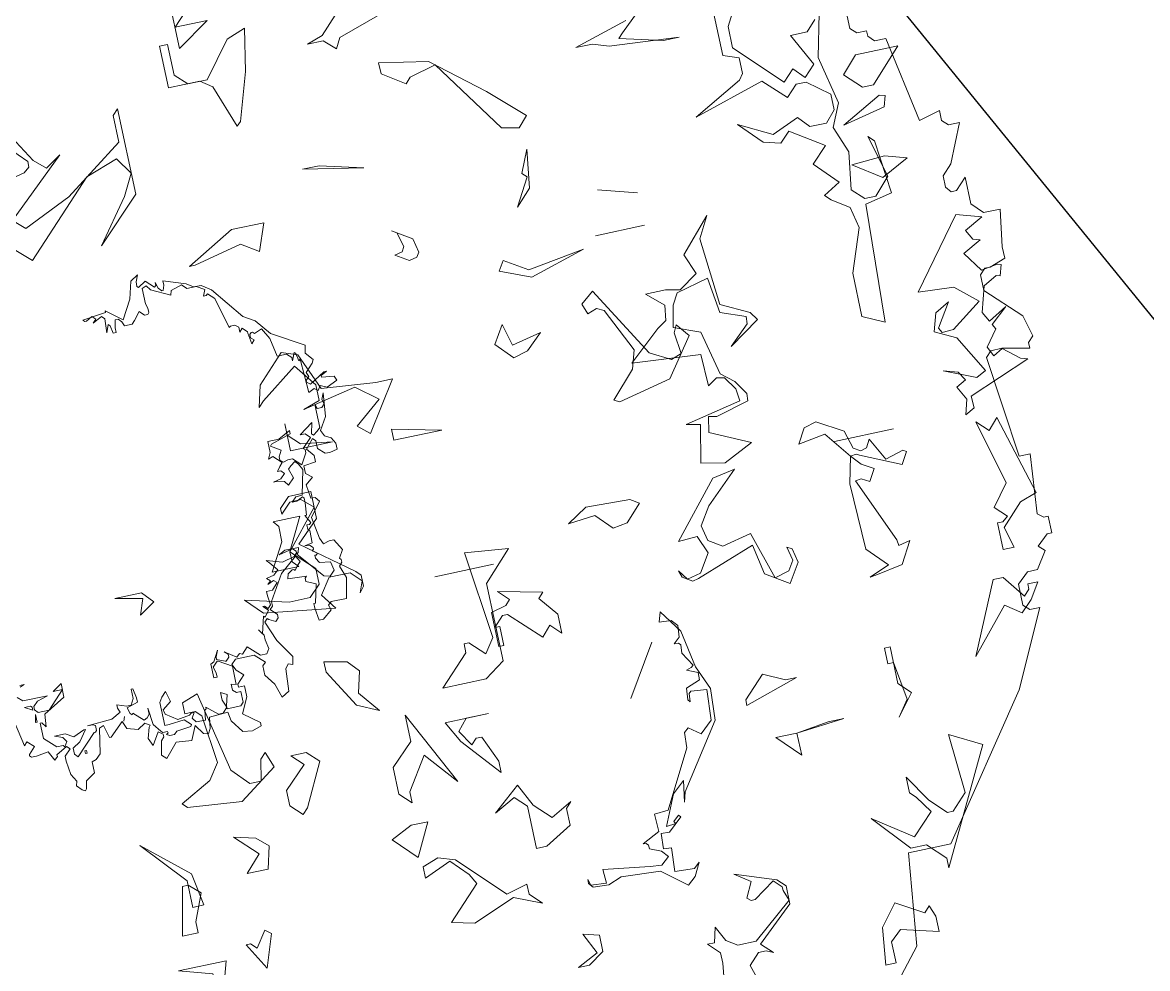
# Model space of a CAD drawing. Header units: millimetres. Extents: x 348 to 2201, y 118 to 1049.
# Drawn here: x 868.5957 to 869.0793, y 610.1531 to 610.5598 of the extents above; entities that cross this region are included whole.
import ezdxf

# ---------------------------------------------------------------- set-up
doc = ezdxf.new("R2010")
doc.units = ezdxf.units.MM
doc.layers.add('ARBRE', color=251, linetype='Continuous', lineweight=13)
doc.layers.add('mur vue', color=7, linetype='Continuous', lineweight=13)

# ---------------------------------------------------------------- blocks, each defined once
blk = doc.blocks.new('WMF26', base_point=(0, 0.0008))
at = {"color": 85}
blk.add_lwpolyline([(1.0357, -8.5666), (1.0357, -8.2908), (0.9995, -8.2546), (0.9345, -8.2546), (0.9345, -8.2183), (0.8974, -8.1813), (0.825, -8.1813), (0.7237, -7.6214), (0.5846, -7.6577), (0.5846, -7.5918), (0.5483, -7.5556), (0.4759, -7.5556), (0.5846, -7.3078), (0.6496, -7.2427), (0.6496, -7.1703), (0.6208, -7.1332), (0.5846, -7.1332), (0.5121, -7.2065), (0.5121, -7.0319), (0.4462, -6.9595), (0.3376, -6.9595), (0.3738, -6.7191), (0.3738, -6.6458), (0.4759, -6.6096), (0.5121, -6.6096), (0.5483, -6.5734), (0.5483, -6.4713), (0.3376, -6.2605), (0.3013, -6.1222), (0.3376, -6.0851), (0.3376, -6.0489), (0.5121, -6.0851), (0.5846, -6.0851), (0.6208, -6.0489), (0.5483, -5.387), (0.4759, -5.387), (0.5121, -5.0016), (0.4759, -4.972), (0.4462, -4.972), (0.4462, -4.8633), (0.4759, -4.8633), (0.5483, -4.7975), (0.5121, -4.7612), (0.5846, -4.6517), (0.6496, -4.6517), (0.7237, -4.5867), (0.7237, -4.4484), (0.6866, -4.4122), (0.6208, -4.4122), (0.8612, -3.9239), (1.4943, -3.0512), (1.771, -3.0512), (1.8434, -2.4543), (2.2221, -2.0031)], dxfattribs=at)
at = {"color": 63}
for points in [[(3.1064, -2.4148), (3.0817, -2.6074), (3.0817, -2.6766), (3.1508, -2.7466), (3.1064, -2.7466), (3.0817, -2.8446), (3.0323, -2.7466), (2.9631, -2.7013), (2.8437, -2.7013), (2.5819, -2.9137), (2.6066, -2.9829), (2.6066, -3.0076), (2.656, -3.057), (2.7943, -2.9631), (2.819, -2.9631), (2.8437, -2.9829), (2.7943, -3.0817), (2.8931, -3.1517), (2.6313, -3.057), (2.5819, -3.0076), (2.5819, -2.889), (2.819, -2.6766), (2.7499, -2.6074), (2.7943, -2.6272), (2.8437, -2.6272), (2.9129, -2.558), (2.8684, -2.4148)], [(2.0328, -2.6181), (1.9233, -2.7565), (1.7495, -2.6544), (1.7125, -2.6906), (1.6837, -2.6181), (1.6837, -2.5161), (1.9233, -2.5819), (1.9957, -2.5161), (1.9957, -2.3786), (2.0624, -2.3786), (2.0328, -2.6181), (2.0328, -2.6181)], [(1.6475, -3.0759), (1.7495, -3.0759), (1.9595, -3.3163), (1.7125, -3.1426), (1.5742, -3.2801), (1.6475, -3.3896), (1.6837, -3.4258), (1.6837, -3.5271), (1.5742, -3.3534), (1.4721, -3.2513), (1.4359, -3.2513), (1.3346, -3.3534), (1.3634, -3.7387), (1.1601, -3.63), (1.538, -2.9022), (1.538, -2.9672), (1.6475, -3.0759), (1.6475, -3.0759)], [(6.2531, -3.0759), (6.2893, -3.2225), (6.5001, -3.2875), (6.188, -3.2875), (6.2531, -3.0759), (6.2531, -3.0759)], [(2.8569, -4.5002), (2.791, -4.3446), (2.805, -4.1405), (3.0874, -3.7321), (3.1055, -3.6671), (3.0825, -3.8054), (3.164, -3.7346), (3.2513, -3.5394), (3.1879, -3.5452), (3.1994, -3.56), (3.1607, -3.5946), (3.1484, -3.5806), (3.2406, -3.4991), (3.2933, -3.5032), (3.2999, -3.4036), (3.248, -3.3995), (3.2587, -3.2472), (3.1327, -3.2389), (3.0932, -3.2727), (3.1385, -3.1887), (3.192, -3.1426), (3.3493, -3.2669), (3.602, -3.2842), (3.6909, -3.2513), (3.7905, -3.2579), (3.8152, -3.2859), (3.8136, -3.3122), (3.8029, -3.2719), (3.7033, -3.2653), (3.7074, -3.355), (3.4077, -3.3106), (3.3311, -3.3023), (3.2776, -3.3493), (3.3147, -3.3912), (3.3871, -3.4225), (3.3879, -3.4464), (3.4003, -3.4604), (3.4209, -3.4612), (3.3056, -3.5172), (3.3106, -3.6316), (3.2183, -3.6382), (3.0183, -4.0046), (3.0117, -4.1042), (2.9837, -4.1289), (2.9104, -4.0738), (2.8289, -4.1446), (2.8149, -4.3438), (2.917, -4.3537), (2.931, -4.3413), (2.9351, -4.2887), (2.9475, -4.3027), (2.9401, -4.3784), (2.8495, -4.413), (2.8462, -4.4599), (2.9178, -4.4912), (2.8833, -4.5019), (2.8693, -4.5142), (2.9236, -4.6048), (2.9195, -4.6575), (2.9318, -4.6715), (2.959, -4.6731), (2.9187, -4.7077), (2.9112, -4.7835), (2.9458, -4.823), (3.0249, -4.8287), (3.0043, -4.8913), (2.9005, -4.7431), (2.8569, -4.5002), (2.8569, -4.5002)], [(5.9402, -3.1862), (6.0415, -3.36), (6.0127, -3.36), (5.9765, -3.3237), (5.904, -3.4258), (5.8678, -3.397), (5.9402, -3.1862), (5.9402, -3.1862)], [(6.2531, -3.7461), (6.3255, -3.5715), (6.3255, -3.4983), (6.4276, -3.4983), (6.3618, -3.8111), (6.3255, -3.8111), (6.2531, -3.7461), (6.2531, -3.7461)], [(6.3255, -3.8408), (6.5734, -4.1248), (6.2893, -3.877), (6.2531, -3.6662), (6.3255, -3.6662), (6.3255, -3.8408), (6.3255, -3.8408)], [(4.8477, -3.6769), (4.986, -3.8227), (4.8477, -3.8877), (4.739, -3.8877), (4.8477, -3.6769), (4.8477, -3.6769)], [(2.3094, -3.9494), (2.0986, -3.9783), (1.9957, -3.9783), (2.3094, -3.9494), (2.3094, -3.8045), (2.4469, -3.9494), (2.3094, -3.9494), (2.3094, -3.9494)], [(5.8381, -3.9132), (5.9765, -4.0515), (5.8381, -4.0153), (5.7657, -3.9494), (5.8019, -3.8045), (5.9402, -3.8045), (5.8381, -3.9132), (5.8381, -3.9132)], [(1.6219, -8.7782), (1.7965, -8.4653), (1.7965, -8.327), (1.5198, -8.043), (1.4466, -8.1154), (1.3815, -8.043), (1.3091, -8.1154), (1.4178, -8.327), (1.3091, -8.327), (1.2432, -8.3929)], [(1.207, -8.4291), (1.2728, -8.1525), (1.207, -7.8396), (1.2728, -7.6939), (1.207, -7.5193), (1.2432, -7.2789), (1.1708, -7.2065), (1.0975, -7.2065), (0.9962, -7.3152), (1.0687, -7.5918), (1.0324, -7.5556), (0.9962, -7.2065), (1.1708, -7.1703), (1.207, -6.4054), (1.3453, -6.4713), (1.3453, -6.7553), (1.2432, -7.0319), (1.2728, -7.1703), (1.3815, -7.2427), (1.4178, -7.2789), (1.3091, -7.344), (1.4466, -7.4905), (1.3453, -7.5918), (1.5561, -7.7301), (1.6219, -7.6643), (1.7306, -7.6939), (1.8689, -7.8396), (1.6582, -7.7301), (1.4836, -7.8034), (1.4178, -7.7301), (1.3091, -7.7301), (1.2432, -7.8034), (1.2432, -7.9055), (1.3815, -8.0142), (1.4466, -8.0142), (1.5198, -7.9417), (1.6582, -8.0792), (2.1167, -7.9417), (1.7965, -8.1154), (1.7677, -8.1525), (1.7677, -8.2546), (1.8689, -8.2908), (1.8689, -8.8869)], [(2.0805, -8.9165), (2.465, -8.5666), (2.4955, -8.5378), (2.2188, -8.4653), (2.1167, -8.4653), (2.5679, -8.5016), (2.6692, -8.5378), (2.7787, -8.5378), (2.4288, -8.6407)], [(3.7897, -9.0622), (4.2409, -8.9165), (4.2771, -8.8506), (4.3504, -8.9165), (4.4525, -8.9165), (4.3504, -8.9527), (4.2409, -9.0622)], [(4.874, -9.5859), (5.2602, -9.2006), (5.0486, -9.2006), (5.2602, -9.0622), (5.2602, -9.3751)], [(1.6112, -4.2623), (1.6475, -4.2623), (1.6475, -4.3644), (1.6112, -4.3644), (1.6112, -4.1248), (1.538, -4.0515), (1.6475, -3.9132), (1.5742, -4.0153), (1.6112, -4.2623), (1.6112, -4.2623)], [(4.6723, -4.3101), (4.8115, -4.0993), (4.8115, -4.0268), (4.8839, -4.0993), (4.8839, -4.273), (4.739, -4.4122), (4.739, -4.5867), (4.4986, -4.0993), (4.6723, -4.3101), (4.6723, -4.3101)], [(4.3603, -4.4846), (4.4253, -4.4122), (4.3603, -4.3101), (4.3241, -4.3463), (4.2878, -4.3463), (4.2146, -4.1717), (4.2146, -4.0993), (4.4253, -4.3463), (4.4986, -4.4846), (4.2146, -4.4846), (4.3603, -4.4846), (4.3603, -4.4846)], [(5.3351, -4.4122), (5.4734, -4.1355), (5.5096, -4.0993), (5.5821, -4.1717), (5.5821, -4.273), (5.4372, -4.4122), (5.5096, -4.4846), (5.4075, -4.4846), (5.3351, -4.4122), (5.3351, -4.4122)], [(0.811, -4.6484), (0.7015, -4.5027), (0.6644, -4.5398), (0.6644, -4.576), (0.5994, -4.576), (0.6644, -4.4739), (0.7377, -4.4006), (0.8398, -4.4739), (1.0868, -4.1899), (0.876, -4.6484), (0.811, -4.6484), (0.811, -4.6484)], [(3.304, -4.3875), (3.0973, -4.7127), (3.304, -4.3875), (3.304, -4.3875)], [(4.8889, -6.482), (4.8707, -6.4424), (4.8304, -6.4219), (4.8098, -6.3823), (4.8098, -6.342), (4.86, -6.3321), (4.8889, -6.3321), (4.9308, -6.3716), (4.9308, -6.4219), (4.9498, -6.4424), (5, -6.3823), (4.9605, -6.3321), (4.9605, -6.2918), (5.0395, -6.2819), (5.0395, -6.2317), (5, -6.1996), (5.0502, -6.1601), (5.0395, -6.0695), (5.0107, -6.0695), (4.9893, -6.0398), (5.0609, -5.9485), (5.0395, -5.8077), (5.0214, -5.7682), (4.9811, -5.7789), (4.9498, -5.7789), (4.9103, -5.7072), (4.9391, -5.6562), (4.9308, -5.6463), (4.9308, -5.6274), (4.9498, -5.606), (4.921, -5.5269), (4.9498, -5.3952), (5.0502, -5.3952), (5.0708, -5.3763), (5.0609, -5.345), (5.121, -5.2947), (5.1507, -5.2947), (5.1614, -5.3763), (5.1614, -5.4059), (5.1507, -5.4059), (5.121, -5.5269), (5.182, -5.5557), (5.182, -5.5771), (5.1712, -5.5878), (5.2915, -5.5961), (5.2832, -5.6274), (5.2519, -5.6463), (5.2412, -5.6463), (5.233, -5.6381), (5.2124, -5.6669), (5.191, -5.6891), (5.2124, -5.7286), (5.3227, -5.6381), (5.4232, -5.4767), (5.4232, -5.4454), (5.4421, -5.4265), (5.4026, -5.387), (5.4026, -5.3656), (5.4232, -5.345), (5.4635, -5.3656), (5.4734, -5.3763), (5.4923, -5.3557), (5.4421, -5.2248), (5.3631, -5.1037), (5.373, -5.0535), (5.4026, -5.0634), (5.4232, -5.0346), (5.4339, -4.8921), (5.4841, -4.8633), (5.5137, -4.9531), (5.564, -5.0239), (5.564, -5.0848), (5.5426, -5.1037), (5.6035, -5.1638), (5.7253, -5.1638), (5.755, -5.135), (5.736, -5.093), (5.6941, -5.0535), (5.7443, -5.0033), (5.7443, -4.9844), (5.7048, -4.9844), (5.7048, -4.9127), (5.755, -4.8123), (5.6545, -4.7324), (5.6545, -4.7118), (5.7146, -4.6904), (5.7756, -4.7011), (5.8365, -4.7826), (5.8447, -4.8419), (5.9657, -4.8337), (5.9765, -4.7621), (5.9954, -4.7324), (6.0267, -4.7407), (6.0662, -4.8016), (6.1074, -4.7118), (6.2078, -4.7217), (6.2893, -4.632), (6.3181, -4.6616), (6.2975, -4.7514), (6.2786, -4.7719), (6.2786, -4.7909), (6.3082, -4.8123), (6.3576, -4.7324), (6.3791, -4.7826), (6.3576, -4.8526), (6.3478, -4.8633), (6.3791, -4.8839), (6.4293, -4.8526), (6.4984, -4.8732), (6.519, -4.9234), (6.6096, -4.8419), (6.6203, -4.8419), (6.6409, -4.9234), (6.6705, -4.9127), (6.7001, -4.7514), (6.7314, -4.7217), (6.7602, -4.7118), (6.7602, -4.6402), (6.8212, -4.6007), (6.8319, -4.5505), (6.8418, -4.5398), (6.8607, -4.5505), (6.892, -4.5818), (6.8821, -4.6114), (6.9109, -4.6616), (6.9216, -4.7514), (6.9216, -4.7826), (6.8821, -4.8222), (6.901, -4.8419), (6.9718, -4.8016), (6.9718, -4.7909), (6.9932, -4.7719), (7.0229, -4.8337), (7.1019, -4.8222), (7.134, -4.8222), (7.1439, -4.8337), (7.1439, -4.8419), (7.1019, -4.8839), (7.1439, -4.9234), (7.1629, -4.9028), (7.1941, -5.0634)], [(7.1126, -5.2865), (7.0838, -5.2865), (7.1126, -5.2758)], [(7.1439, -5.2141), (7.1126, -5.1852), (6.9513, -5.1852), (7.0229, -5.1638), (7.0517, -5.135), (7.0517, -5.1136), (7.0336, -5.093), (6.9611, -5.093), (6.8508, -5.2042), (6.9109, -5.2042), (6.8508, -5.2437), (6.8508, -5.154), (6.9932, -5.0741), (7.0015, -4.9926), (7.0229, -5.0239), (7.0336, -5.0239), (7.0336, -4.9234), (6.9611, -4.8526), (6.9216, -4.8526), (6.9109, -4.8419), (6.892, -4.8732), (6.9109, -4.9028), (6.9611, -4.9234), (6.892, -4.9234), (6.8418, -4.8921), (6.771, -4.9234), (6.7602, -4.9234), (6.8105, -4.8526), (6.8607, -4.8222), (6.8607, -4.7826), (6.8418, -4.7621), (6.71, -4.8921), (6.7001, -4.8921), (6.6911, -4.9028), (6.6911, -4.9341), (6.71, -4.9424), (6.7413, -4.9424), (6.5808, -4.9531), (6.519, -4.9844), (6.5297, -5.0132), (6.5297, -5.0346), (6.4688, -5.0132), (6.44, -5.0132), (6.4186, -5.0535), (6.4186, -5.1136), (6.4079, -5.1136), (6.398, -5.0535), (6.398, -5.0239), (6.4688, -5.0033), (6.4581, -4.9629), (6.4482, -4.9531), (6.44, -4.9629), (6.3791, -4.9028), (6.3576, -4.9127), (6.3395, -4.9341), (6.3395, -4.9737), (6.3288, -4.8633), (6.2893, -4.8123), (6.2786, -4.8016), (6.2473, -4.8016), (6.2473, -4.7909), (6.258, -4.7826), (6.2391, -4.7719), (6.2078, -4.7719), (6.1889, -4.7909), (6.0967, -4.8016), (6.0884, -4.8123), (6.1279, -4.8526), (6.2284, -4.8419), (6.258, -4.8419), (6.258, -4.9926), (6.2391, -5.0239), (6.2078, -5.0535), (6.1889, -4.9844), (6.2473, -4.9424), (6.2391, -4.9127), (6.1675, -4.8633), (6.0884, -4.8732), (6.0769, -4.8839), (6.0563, -4.8839), (6.0769, -4.8526), (6.0563, -4.8222), (5.9954, -4.8222), (5.9872, -4.8839), (5.9765, -4.8921), (5.9765, -4.9028), (5.9056, -4.8419), (5.876, -4.8419), (5.8447, -4.8732), (5.8653, -4.9234), (5.8653, -4.9737), (5.8258, -4.9531), (5.8447, -4.8839), (5.8447, -4.8633), (5.755, -4.8633), (5.736, -4.8839), (5.736, -4.9531), (5.7649, -4.9531), (5.7863, -4.9737), (5.7863, -5.0132), (5.755, -5.0033), (5.755, -5.1243), (5.8365, -5.1745), (5.8447, -5.1745), (5.876, -5.1433), (5.8653, -5.1037), (5.8653, -5.0741), (5.8867, -5.0741), (5.8867, -5.1638), (5.8653, -5.1745), (5.8258, -5.2437), (5.8447, -5.2042), (5.8447, -5.1852), (5.7945, -5.1638), (5.7863, -5.1638), (5.7649, -5.1852), (5.7649, -5.2042), (5.7863, -5.2248), (5.7146, -5.1745), (5.6941, -5.1935), (5.6751, -5.1852), (5.6356, -5.2248), (5.564, -5.154), (5.5236, -5.154), (5.503, -5.1852), (5.5137, -5.2437), (5.5137, -5.2758), (5.5426, -5.3153), (5.5236, -5.2865), (5.4923, -5.3952), (5.4841, -5.387), (5.4528, -5.4265), (5.4841, -5.4561), (5.4734, -5.4561), (5.4528, -5.4372), (5.4339, -5.4561), (5.4421, -5.5162), (5.4421, -5.5459), (5.4026, -5.5459), (5.3631, -5.5878), (5.3837, -5.606), (5.4232, -5.5878), (5.4026, -5.606), (5.4232, -5.6274), (5.373, -5.6381), (5.3417, -5.6669), (5.3837, -5.7179), (5.4026, -5.7393), (5.3022, -5.7072), (5.2223, -5.7286), (5.2017, -5.7476), (5.2017, -5.7575), (5.2223, -5.7789), (5.3129, -5.7575), (5.2725, -5.7789), (5.182, -5.7789), (5.191, -5.7476), (5.2017, -5.7393), (5.0609, -5.5664), (5.0214, -5.5557), (4.9893, -5.5878), (5, -5.6463), (5.0708, -5.6562), (5.0897, -5.6891), (5.0897, -5.7072), (5.0815, -5.7072), (5.0708, -5.7179), (5.1004, -5.7393), (5.0897, -5.7476), (5.0897, -5.7575), (5.1111, -5.7789), (5.14, -5.7789), (5.0897, -5.7896), (5.0897, -5.8686), (5.1004, -5.8793), (5.1004, -5.9081), (5.0815, -5.9081), (5.0708, -5.9188), (5.1004, -5.969), (5.0897, -5.969), (5.0815, -6.0489), (5.0815, -6.0802), (5.0897, -6.0901), (5.1317, -6.0695), (5.1614, -6.0695), (5.1317, -6.0999), (5.0897, -6.0999), (5.0502, -6.2605), (5.0708, -6.3), (5.0897, -6.3214), (5.121, -6.3), (5.14, -6.2819), (5.121, -6.221), (5.1614, -6.1815), (5.182, -6.2103), (5.2223, -6.221), (5.2519, -6.221), (5.2017, -6.2317), (5.1712, -6.2605), (5.191, -6.2819), (5.2124, -6.2819), (5.191, -6.3107), (5.1712, -6.3321), (5.2223, -6.3823), (5.2519, -6.3716), (5.233, -6.4112), (5.233, -6.482), (5.1614, -6.482), (5.0815, -6.5231), (5.0815, -6.5009), (5.2124, -6.4614), (5.2223, -6.4507), (5.1614, -6.4112), (5.182, -6.3716), (5.182, -6.3502), (5.1614, -6.3321), (5.1317, -6.342), (5.1004, -6.342), (5.0502, -6.2918), (5.0107, -6.3609), (5.0107, -6.3823), (5.0214, -6.3922), (4.9605, -6.4507), (4.9893, -6.482), (5.0214, -6.482), (4.9308, -6.5437), (4.9498, -6.4721), (4.9391, -6.4614), (4.9103, -6.482), (4.8889, -6.5009), (4.8889, -6.6524), (4.8806, -6.6236), (4.8493, -6.6236), (4.8304, -6.6442), (4.8386, -6.6738), (4.8205, -6.7133), (4.8386, -6.5627), (4.8889, -6.482), (4.8889, -6.482)], [(4.0524, -5.3013), (4.0524, -4.7958), (4.1833, -4.7044), (4.4657, -4.7044), (4.2747, -4.8946), (4.2747, -4.9539), (4.2425, -4.9539), (4.1503, -4.8625), (4.0853, -4.9539), (4.1503, -5.5236), (3.8696, -5.4907), (4.0524, -5.3013), (4.0524, -5.3013)], [(0.7739, -4.9975), (0.7377, -4.9975), (0.7015, -5.0272), (0.7739, -5.0996), (0.6644, -5.2371), (0.7739, -5.6595), (0.7015, -5.587), (0.6356, -5.6595), (0.4899, -5.1358), (0.5994, -5.0996), (0.7377, -4.9613), (0.7015, -4.823), (0.7739, -4.823), (0.7739, -4.9975), (0.7739, -4.9975)], [(6.7915, -4.7909), (6.7817, -4.7909), (6.7817, -4.7719), (6.7915, -4.7719), (6.7915, -4.7909), (6.7915, -4.7909)], [(1.6442, -5.4405), (1.6046, -5.6125), (1.7347, -5.783), (1.9109, -5.7566), (1.8558, -5.8521), (1.7759, -5.8735), (1.6104, -5.7772), (1.5775, -5.6578), (1.5322, -5.6315), (1.4927, -5.6422), (1.4639, -5.6932), (1.3865, -5.5467), (1.2679, -5.5788), (1.2473, -5.5673), (1.291, -5.4915), (1.547, -5.606), (1.5668, -5.6175), (1.6046, -5.6125), (1.5478, -5.5467), (1.4729, -5.503), (1.5165, -5.4273), (1.5668, -5.4561), (1.6046, -5.4512), (1.4268, -5.0255), (1.421, -4.9885), (1.3445, -5.0049), (1.426, -4.8642), (1.6055, -4.8329), (1.6425, -4.8279), (1.5108, -4.8798), (1.6318, -5.0091), (1.6442, -5.4405), (1.6442, -5.4405)], [(2.3481, -5.6858), (2.558, -5.4915), (2.6321, -5.3746), (2.6099, -5.275), (2.5243, -5.219), (2.3333, -5.2618), (2.2378, -4.9514), (2.1439, -4.9769), (2.1044, -5.0387), (2.125, -5.1284), (2.0937, -5.1095), (2.0739, -5.0189), (2.1521, -4.8963), (2.2995, -4.9901), (2.3374, -5.1869), (2.7186, -5.0502), (2.7581, -5.0412), (2.8199, -5.0799), (2.8347, -5.1243), (2.7894, -5.0609), (2.6988, -5.0807), (2.6247, -5.1968), (2.6717, -5.3137), (2.796, -5.3071), (2.4955, -5.6578), (2.3481, -5.6858), (2.3481, -5.6858)], [(3.7461, -5.1383), (3.6481, -5.014), (3.6481, -4.8897), (3.7132, -4.9555), (3.7724, -4.8897), (3.9626, -5.079), (3.9956, -5.079), (4.0606, -5.014), (4.0277, -5.014), (4.0277, -4.8897), (4.0606, -4.8897), (4.0606, -5.112), (3.9626, -5.1383), (3.9297, -5.1712), (3.9956, -5.2363), (3.7132, -5.1712), (3.7461, -5.1383), (3.7461, -5.1383)], [(6.4984, -4.9531), (6.5083, -4.9234), (6.4984, -4.9531), (6.4984, -4.9531)], [(7.0624, -5.0346), (7.0517, -5.0848), (7.0517, -5.0346), (7.0624, -5.0346), (7.0624, -5.0346)], [(7.0624, -5.135), (7.0624, -5.1136), (7.1126, -5.1433), (7.0731, -5.1433), (7.0624, -5.135), (7.0624, -5.135)], [(3.0438, -5.6364), (2.9886, -5.601), (3.0907, -5.494), (3.1871, -5.4783), (3.2842, -5.5829), (3.4596, -5.5656), (3.3295, -5.6463), (3.0438, -5.6364), (3.0438, -5.6364)], [(6.1601, -5.6315), (6.2613, -5.5664), (6.2251, -5.6677), (6.3996, -5.7048), (6.2251, -5.7048), (6.1601, -5.6315), (6.1601, -5.6315)], [(5.2421, -5.7624), (5.2421, -5.6965), (5.2058, -5.6595), (5.3804, -5.6595), (5.2783, -5.8348), (5.2783, -5.9361), (5.3071, -5.9723), (5.1326, -5.9723), (5.2421, -5.7624), (5.2421, -5.7624)], [(0.5821, -6.8706), (0.5475, -6.8072), (0.5039, -6.794), (0.6241, -6.729), (0.5352, -6.6013), (0.4289, -6.6178), (0.4051, -6.6104), (0.4257, -6.5421), (0.4495, -6.5495), (0.5384, -6.5009), (0.5878, -6.3354), (0.5541, -6.272), (0.4322, -6.3412), (0.5401, -6.2465), (0.5236, -6.2152), (0.6018, -6.1115), (0.573, -6.0489), (0.5096, -6.0827), (0.4075, -5.9987), (0.3639, -5.9855), (0.7682, -5.8258), (0.764, -5.75), (0.8274, -5.7163), (0.7986, -5.8134), (0.8464, -5.9015), (0.783, -5.9361), (0.8184, -5.9946), (0.9106, -6.0226), (0.7089, -5.9353), (0.6447, -5.969), (0.7797, -6.2119), (0.9139, -6.2786), (0.8785, -6.3955), (0.7838, -6.4466), (0.8818, -6.2959), (0.8653, -6.2638), (0.7896, -6.2679), (0.592, -6.4103), (0.7319, -6.533), (0.9608, -6.5487), (0.6224, -6.9842), (0.4611, -6.9356), (0.5821, -6.8706), (0.5821, -6.8706)], [(1.2984, -5.7253), (1.6837, -5.7253), (1.2984, -5.7253), (1.2984, -5.7253)], [(3.0117, -6.2794), (2.8528, -6.4474), (2.8166, -6.5676), (2.9508, -6.8525), (2.9969, -6.8755), (3.0586, -6.8541), (3.0825, -6.9233), (2.9977, -6.9908), (2.7268, -6.5289), (2.5959, -6.4573), (2.5268, -6.4803), (2.5432, -6.6211), (2.5202, -6.6672), (2.4527, -6.5824), (2.6321, -6.3379), (2.9746, -6.2613), (3.0117, -6.2794), (3.0117, -6.2794)], [(3.5715, -6.7586), (3.3797, -6.8006), (3.4851, -6.7034), (3.5798, -6.6779), (3.6827, -6.7866), (3.6086, -6.9027), (3.5715, -6.7586), (3.5715, -6.7586)], [(5.8447, -7.6288), (5.8365, -7.619), (5.7863, -7.6503), (5.736, -7.6), (5.7253, -7.6083), (5.7253, -7.6288), (5.7146, -7.5893), (5.6941, -7.5687), (5.6858, -7.5687), (5.6751, -7.6), (5.6751, -7.6288), (5.5343, -7.5786), (5.4923, -7.5498), (5.4421, -7.5498), (5.3837, -7.5078), (5.2223, -7.2979), (5.1507, -7.2559), (5.0708, -7.1554), (4.8707, -7.0361), (4.8806, -6.9858), (4.8386, -6.9356), (4.8493, -6.9142), (4.8996, -6.864), (4.8889, -6.8343), (4.9103, -6.8138), (4.9103, -6.8031), (4.8889, -6.7841), (4.7892, -6.8451), (4.7703, -6.8451), (4.8098, -6.8245), (4.8098, -6.8138), (4.7291, -6.8031), (4.7192, -6.7742), (4.7892, -6.7446), (4.8304, -6.7635), (4.8493, -6.7339), (4.8707, -6.7528), (4.9103, -6.7339), (4.921, -6.9546), (4.9308, -6.9463), (4.9391, -6.9965), (4.9498, -7.0048), (4.9712, -6.9546), (4.9712, -6.976), (5, -7.0048), (5.0609, -7.0048), (5.0815, -7.1258), (5.121, -7.1974), (5.1712, -7.176), (5.182, -7.1867), (5.191, -7.1867), (5.2017, -7.176), (5.2017, -7.1554), (5.182, -7.1365), (5.2017, -7.1159), (5.2124, -7.1867), (5.2124, -7.1974), (5.2412, -7.2262), (5.2626, -7.2057), (5.2626, -7.2369), (5.2832, -7.2559), (5.3129, -7.2559), (5.3227, -7.2477), (5.373, -7.4494), (5.4133, -7.4889), (5.4232, -7.4782), (5.4421, -7.4782), (5.4232, -7.5185), (5.4734, -7.5498), (5.5343, -7.5498), (5.564, -7.5786), (5.6356, -7.558), (5.6438, -7.5284), (5.7649, -7.5893), (5.7863, -7.619), (5.8151, -7.6083), (5.8151, -7.5078), (5.8052, -7.4782), (5.8052, -7.4494), (5.8151, -7.4387), (5.8365, -7.4387), (5.8653, -7.4683), (5.9056, -7.4181), (5.9262, -7.3991), (5.9765, -7.3991), (5.9872, -7.428), (6.0061, -7.4494), (6.0267, -7.4494), (6.0374, -7.3991), (6.0374, -7.3679), (6.0563, -7.3679), (6.0662, -7.4181), (6.0769, -7.428), (6.0967, -7.3777), (6.0884, -7.4683), (6.1074, -7.4889), (6.1675, -7.4576), (6.1469, -7.4782), (6.1675, -7.4996), (6.2078, -7.4782), (6.2177, -7.4782), (6.2284, -7.4889), (6.0769, -7.5078), (6.0769, -7.5185), (5.9765, -7.4387), (5.9056, -7.558), (5.876, -7.6692), (5.8258, -7.7005), (5.8447, -7.6585), (5.8447, -7.6288), (5.8447, -7.6288)], [(3.3698, -7.209), (2.9985, -7.2649), (3.3591, -7.1587), (3.5567, -7.2411), (3.518, -7.302), (3.3698, -7.209), (3.3698, -7.209)], [(1.0283, -7.3135), (1.2053, -7.4354), (0.9888, -7.4469), (0.8497, -7.4049), (1.0283, -7.3135), (1.0283, -7.3135)], [(4.1767, -7.6363), (4.054, -7.558), (4.0342, -7.4675), (4.0532, -7.437), (4.1034, -7.4263), (4.189, -7.4807), (4.1388, -7.4914), (4.1199, -7.5226), (4.1454, -7.6165), (4.1767, -7.6363), (4.1767, -7.6363)], [(0.9271, -7.754), (1.2037, -7.6931), (0.9411, -7.8347), (0.9056, -7.8248), (0.9271, -7.754), (0.9271, -7.754)], [(3.3493, -8.1352), (3.681, -8.6177), (3.8548, -8.5748), (3.8893, -8.537), (4.0318, -8.6341), (4.0342, -8.7066), (3.7189, -8.6465), (3.3962, -8.3814), (3.1764, -8.178), (3.2389, -8.1105), (3.3493, -8.1352), (3.3493, -8.1352)]]:
    blk.add_lwpolyline(points, dxfattribs=at)
at = {"color": 106}
for points in [[(3.8161, -2.8404), (3.919, -2.7746), (3.9914, -2.7746), (3.8531, -2.8404), (3.919, -2.9779), (3.8161, -2.9491), (3.8161, -2.8404), (3.8161, -2.8404)], [(4.3413, -3.3278), (4.2022, -3.3641), (4.2022, -3.2982), (4.1298, -3.2258), (4.3043, -3.2982), (4.5809, -3.1895), (4.7258, -3.2258), (4.5151, -3.4365), (4.5513, -3.5016), (4.6534, -3.6119), (4.8287, -3.5378), (4.8287, -3.6119), (4.7258, -3.6481), (4.6172, -3.6119), (4.3413, -3.3278), (4.3413, -3.3278)], [(3.9552, -3.7494), (3.8161, -3.8227), (3.8531, -3.7856), (3.8531, -3.6769), (4.0277, -3.5757), (4.0935, -3.5757), (4.0935, -3.8515), (4.166, -3.9239), (4.3043, -3.8515), (4.1298, -3.9972), (4.0565, -3.8515), (3.9552, -3.7494), (3.9552, -3.7494)], [(2.4469, -4.3644), (2.3094, -4.2985), (2.237, -4.2985), (2.586, -4.1899), (2.586, -4.2261), (2.4469, -4.3644), (2.4469, -4.3644)], [(6.2531, -4.3282), (6.0489, -4.4377), (5.9765, -4.5398), (6.0127, -4.8526), (6.0489, -4.8889), (6.1156, -4.8889), (6.1156, -4.9613), (6.0127, -4.9975), (5.904, -4.4739), (5.8019, -4.3644), (5.7295, -4.3644), (5.7006, -4.5027), (5.6644, -4.5398), (5.6274, -4.4377), (5.8744, -4.2623), (6.2243, -4.2985), (6.2531, -4.3282), (6.2531, -4.3282)], [(5.1762, -4.9613), (5.1762, -5.0272), (5.0305, -4.9975), (4.9654, -4.9251), (5.0016, -4.7859), (4.893, -4.6484), (5.0305, -4.7135), (5.1762, -4.9613), (5.1762, -4.9613)], [(5.5903, -5.5212), (5.3145, -5.4487), (5.1762, -5.4487), (5.1029, -5.5212), (5.1029, -5.6232), (5.2421, -5.7624), (5.0305, -6.0094), (5.1029, -6.0744), (5.1762, -6.0744), (5.2421, -6.0094), (5.2421, -6.0456), (5.1762, -6.1115), (5.0305, -6.1115), (5.0305, -5.9361), (5.1762, -5.7986), (4.8559, -5.5508), (4.8271, -5.5212), (4.8271, -5.4487), (4.8559, -5.4125), (4.8271, -5.4849), (4.893, -5.5508), (5.0305, -5.5508), (5.1029, -5.4487), (5.0305, -5.3474), (5.489, -5.4125), (5.5903, -5.5212), (5.5903, -5.5212)], [(3.9832, -5.4125), (4.3685, -5.4125), (3.9832, -5.4125), (3.9832, -5.4125)], [(2.5498, -5.769), (2.5004, -6.0102), (2.591, -6.0291), (2.223, -6.1065), (2.2328, -6.1872), (2.2888, -6.272), (2.339, -6.2827), (2.4, -6.2424), (2.4049, -6.4482), (2.8487, -6.4861), (2.6387, -6.6697), (2.5778, -6.7092), (2.5638, -6.8064), (2.67, -6.901), (2.5391, -6.901), (2.4477, -6.8821), (2.3259, -6.9628), (2.3777, -7.0945), (2.1818, -7.311), (2.2567, -7.1744), (2.2205, -6.7364), (2.0394, -6.6466), (2.0031, -6.5923), (2.204, -6.4589), (2.0739, -6.5799), (2.0698, -6.6269), (2.2312, -6.6862), (2.2616, -6.9175), (2.4716, -6.8665), (2.5128, -6.7957), (2.5424, -6.6549), (2.3761, -6.5898), (2.3094, -6.3025), (2.2287, -6.2333), (2.1686, -6.1428), (2.1727, -6.0967), (2.3884, -6.0398), (2.4395, -6.0506), (2.4601, -5.9501), (2.2065, -5.8299), (2.3983, -5.7377), (2.5498, -5.769), (2.5498, -5.769)], [(4.4418, -6.3947), (4.1281, -6.3222), (4.4418, -6.3222), (4.4418, -6.3947), (4.4418, -6.3947)], [(4.478, -6.5989), (4.6155, -6.7076), (4.9654, -6.6351), (4.8559, -6.6713), (4.8559, -6.7734), (4.9654, -6.9183), (5.2058, -6.7438), (5.2421, -6.7076), (5.2058, -6.8459), (5.0305, -7.0212), (4.9292, -6.985), (4.8271, -6.7438), (4.478, -6.7076), (4.3685, -6.7076), (4.5793, -6.3947), (4.6517, -6.4597), (4.478, -6.5989), (4.478, -6.5989)], [(5.1029, -6.5701), (5.1029, -6.4968), (5.0305, -6.4235), (4.8271, -6.3947), (5.1029, -6.3947), (5.1029, -6.5701), (5.1029, -6.5701)], [(2.586, -7.3333), (2.9055, -7.3333), (2.586, -7.3333), (2.586, -7.3333)], [(6.5371, -8.9058), (6.3255, -8.5559), (6.2531, -8.4909), (6.1518, -8.5559), (6.5371, -8.2076), (6.4639, -8.141), (6.1518, -8.2801), (5.7657, -8.5559), (5.7657, -8.7313), (5.7295, -8.7675), (5.7295, -8.2076), (6.0127, -7.9302), (5.8019, -8.2076), (5.7295, -8.3451), (5.8019, -8.4546), (6.0127, -8.3814), (6.4639, -7.9302), (6.5734, -8.0323)], [(6.5734, -8.4546), (6.3988, -8.4909), (6.3618, -8.5197), (6.3618, -8.5559), (6.4639, -8.6654)], [(2.586, -7.5449), (2.833, -7.6173), (2.586, -7.5449), (2.586, -7.5449)], [(3.2842, -7.8215), (3.2192, -7.9672), (3.2554, -7.7194), (3.3567, -7.6173), (3.2554, -7.7927), (3.2842, -7.8215), (3.2842, -7.8215)], [(5.4528, -7.6832), (5.489, -7.6832), (5.1762, -7.8577), (4.9654, -7.8577), (5.0305, -7.6832), (5.1391, -7.7556), (5.4528, -7.6832), (5.4528, -7.6832)], [(1.1386, -8.0092), (1.0357, -8.1179), (0.7599, -8.1179), (0.9633, -7.9071), (1.0357, -7.9071), (1.1386, -8.0092), (1.1386, -8.0092)], [(4.6517, -8.141), (4.2664, -8.0685), (4.5431, -8.141), (4.6517, -8.141), (4.6517, -8.141)], [(5.177, -8.8292), (5.382, -8.8292), (5.382, -9.1026), (5.3293, -9.1026), (5.3293, -8.9025), (5.2561, -8.8292), (5.1293, -8.8292), (4.9506, -9.0557), (4.8255, -9.1026), (4.8773, -8.8292), (4.9769, -8.5238), (5.0033, -8.4974), (5.1029, -8.7766), (5.177, -8.8292), (5.177, -8.8292)]]:
    blk.add_lwpolyline(points, dxfattribs=at)
blk = doc.blocks.new('T2_02')
at = {"xscale": 0.3499999999999943, "yscale": 0.3499999999999943, "zscale": 0.3499999999999943}
blk.add_blockref('WMF26', (-2.2399, 1.997), dxfattribs=at)

msp = doc.modelspace()

# ---------------------------------------------------------------- hatches: boundary and pattern name
at = {"layer": 'mur vue'}
h = msp.add_hatch(dxfattribs=at)
h.set_pattern_fill('AR-HBONE', color=256, scale=0.001, angle=63.0374)
h.set_pattern_definition([(90, (873.67925, 706.85885), (-0.1016, 0.1016), [0.3048, -0.1016]), (180, (873.67925, 706.96045), (-0.1016, 0.1016), [0.3048, -0.1016])])
h.paths.add_polyline_path([(872.09997, 603.91114), (872.10661, 604.5427), (869.62388, 604.56879), (869.49617, 604.4605), (869.4977, 603.91691), (865.23647, 581.00763), (865.2301, 578.63109), (868.42171, 578.62254), (868.59635, 581.15783)])
edge = h.paths.add_edge_path(flags=16)
edge.add_arc((867.82442, 585.02927), 0.20352, 40.9487, 66.895, ccw=False)
edge.add_arc((865.00073, 584.93742), 2.98591, 349.43303, 364.32618, ccw=False)
edge.add_arc((867.76713, 584.33488), 0.17759, 345.4367, 378.0283, ccw=False)
edge.add_line((867.93902, 584.29023), (867.82005, 583.8323))
edge.add_line((867.82005, 583.8323), (867.74927, 583.37463))
edge.add_line((867.74927, 583.37463), (867.73065, 583.19546))
edge.add_line((867.73065, 583.19546), (867.95559, 583.26374))
edge.add_arc((831.44618, 586.29285), 36.63485, 355.257156, 356.133749)
edge.add_line((867.99765, 583.82265), (867.99364, 583.82213))
edge.add_line((867.99364, 583.82213), (867.96071, 583.79703))
edge.add_arc((831.44618, 586.29285), 36.59974, 355.392468, 356.089835, ccw=False)
edge.add_arc((867.87453, 583.35708), 0.05328, 286.8859, 355.3925, ccw=False)
edge.add_line((867.89, 583.30609), (867.80817, 583.28125))
edge.add_arc((867.80353, 583.29655), 0.01598, 174.0993, 286.8859, ccw=False)
edge.add_line((867.78763, 583.29819), (867.79389, 583.35874))
edge.add_line((867.79389, 583.35874), (867.86467, 583.8164))
edge.add_line((867.86467, 583.8164), (867.96507, 584.20286))
edge.add_line((867.96507, 584.20286), (868.01947, 584.1699))
edge.add_arc((831.44618, 586.29285), 36.63485, 354.224788, 356.677907, ccw=False)
edge.add_arc((864.70306, 582.43863), 3.19643, 355.66699, 363.00927, ccw=False)
edge.add_arc((867.80406, 582.19994), 0.08634, 316.9197, 358.1329, ccw=False)
edge.add_arc((867.78082, 582.14378), 0.08634, 316.9197, 358.1328, ccw=False)
edge.add_arc((867.9736, 581.96351), 0.17759, 136.9197, 169.6173)
edge.add_line((867.79892, 581.99551), (867.76337, 581.8474))
edge.add_arc((867.60398, 581.87889), 0.16246, 283.9522, 348.8263, ccw=False)
edge.add_arc((867.15961, 583.66751), 2.00546, 266.8084, 283.95224, ccw=False)
edge.add_arc((867.24348, 583.66106), 2.00546, 247.26651, 264.40506, ccw=False)
edge.add_arc((866.48731, 581.8645), 0.05633, 152.2535, 250.4805, ccw=False)
edge.add_line((866.43745, 581.89073), (866.50281, 581.98878))
edge.add_arc((866.54714, 581.95923), 0.05328, 68.2203, 146.3126, ccw=False)
edge.add_arc((867.25101, 583.72084), 1.84376, 248.2203, 264.20853)
edge.add_arc((867.1613, 583.72774), 1.84376, 267.00494, 282.99316)
edge.add_arc((867.58782, 581.87927), 0.05328, 24.9008, 102.9932, ccw=False)
edge.add_line((867.63615, 581.90171), (867.68226, 581.80236))
edge.add_arc((867.1648, 583.69275), 1.95993, 266.74168, 285.3087, ccw=False)
edge.add_arc((867.24221, 583.6868), 1.95993, 245.90476, 264.47178, ccw=False)
edge.add_line((866.44206, 581.89765), (866.43745, 581.89073))
edge.add_arc((866.48731, 581.8645), 0.05633, 152.2535, 250.4806)
edge.add_arc((866.53111, 581.96131), 0.16246, 187.0336, 247.3265, ccw=False)
edge.add_line((866.36987, 581.94142), (866.35628, 582.10635))
edge.add_arc((866.17875, 582.1014), 0.17759, 361.5962, 394.2938)
edge.add_arc((866.39681, 582.25011), 0.08634, 173.0806, 214.2938, ccw=False)
edge.add_arc((866.3825, 582.30906), 0.08634, 175.5467, 214.2065, ccw=False)
edge.add_arc((869.48349, 582.07136), 3.19643, 168.20419, 175.61491, ccw=False)
edge.add_arc((902.93883, 580.80024), 36.63485, 174.576532, 176.988671, ccw=False)
edge.add_line((866.46798, 584.26282), (866.45937, 584.26076))
edge.add_line((866.45937, 584.26076), (866.45369, 584.28198))
edge.add_line((866.45369, 584.28198), (866.52925, 584.31317))
edge.add_line((866.52925, 584.31317), (866.52554, 584.3499))
edge.add_line((866.52554, 584.3499), (866.47473, 584.33324))
edge.add_arc((902.93883, 580.80024), 36.63485, 174.224788, 174.465896, ccw=False)
edge.add_arc((868.30459, 584.67037), 1.82394, 172.89535, 185.7809, ccw=False)
edge.add_arc((866.58095, 584.89314), 0.08634, 136.9197, 178.1329, ccw=False)
edge.add_arc((866.38817, 585.07342), 0.17759, 316.9197, 349.6173)
edge.add_arc((867.20913, 584.923), 0.65703, 157.65985, 169.61727, ccw=False)
edge.add_arc((866.7945, 585.1084), 0.20352, 104.3185, 161.5696, ccw=False)
edge.add_arc((867.20506, 583.71002), 1.66081, 85.60673, 106.11191, ccw=False)
edge.add_arc((867.20506, 583.71002), 1.66081, 65.10155, 85.60673, ccw=False)
edge = h.paths.add_edge_path(flags=0)
edge.add_arc((867.09557, 582.28491), 0.02683, -80.633, 251.8464, ccw=False)
edge.add_line((867.09994, 582.25844), (867.07594, 581.98261))
edge.add_line((867.07594, 581.98261), (867.0688, 581.98316))
edge.add_line((867.0688, 581.98316), (867.08721, 582.25942))
edge = h.paths.add_edge_path(flags=0)
edge.add_arc((867.88881, 583.15968), 0.01776, -4.7814, 106.8859, ccw=False)
edge.add_arc((830.37063, 586.29792), 37.66696, 353.93671, 355.218572, ccw=False)
edge.add_arc((867.81452, 582.32059), 0.01243, 225.129, 353.9367, ccw=False)
edge.add_line((867.80575, 582.31178), (867.72046, 582.42392))
edge.add_line((867.72046, 582.42392), (867.77578, 583.14393))
edge.add_line((867.77578, 583.14393), (867.88365, 583.17667))
edge = h.paths.add_edge_path(flags=0)
edge.add_line((866.45296, 583.28659), (866.55457, 583.23775))
edge.add_line((866.55457, 583.23775), (866.49925, 582.51775))
edge.add_line((866.49925, 582.51775), (866.40029, 582.42231))
edge.add_arc((866.39052, 582.42999), 0.01243, 177.2769, 321.8382, ccw=False)
edge.add_arc((904.00252, 580.64096), 37.66696, 175.994888, 177.27675, ccw=False)
edge.add_arc((866.44527, 583.27058), 0.01776, 64.3276, 175.9949, ccw=False)
h.paths.add_polyline_path([(867.85656, 582.6094), (867.73135, 582.56558), (867.73004, 582.54865), (867.85343, 582.59182)], flags=0)
h.paths.add_polyline_path([(866.39309, 582.72183), (866.51014, 582.6594), (866.50884, 582.64247), (866.3935, 582.70399)], flags=0)
h.paths.add_polyline_path([(872.19854, 613.2885), (869.47135, 613.28083), (869.4956, 604.66454), (869.61186, 604.56892), (872.10661, 604.5427)])
h.paths.add_polyline_path([(872.22654, 615.95288), (872.29843, 620.54656), (869.52648, 620.57856), (869.46379, 615.96777), (869.47135, 613.28083), (872.19854, 613.2885)])
h.paths.add_polyline_path([(872.43901, 629.52915), (869.64869, 629.56709), (869.52648, 620.57856), (872.29843, 620.54656)])
h.paths.add_polyline_path([(872.64265, 642.54124), (869.82561, 642.57954), (869.64869, 629.56709), (872.43901, 629.52915)])
edge = h.paths.add_edge_path(flags=16)
edge.add_arc((870.70368, 634.85517), 0.05633, 159.5413, 257.7683, ccw=False)
edge.add_line((870.6509, 634.87486), (870.7033, 634.98041))
edge.add_arc((870.75102, 634.95672), 0.05328, 75.508, 153.6004, ccw=False)
edge.add_arc((871.22574, 636.7934), 1.84376, 255.50806, 271.49629)
edge.add_arc((871.13588, 636.78885), 1.84376, 274.29269, 290.28092)
edge.add_arc((871.79343, 635.00943), 0.05328, 32.1885, 110.2809, ccw=False)
edge.add_line((871.83852, 635.03781), (871.89687, 634.94512))
edge.add_arc((871.14379, 636.75459), 1.95993, 274.02944, 292.59646, ccw=False)
edge.add_arc((871.22133, 636.75851), 1.95993, 253.19252, 271.75954, ccw=False)
edge.add_line((870.6546, 634.88231), (870.6509, 634.87486))
edge.add_arc((870.70368, 634.85517), 0.05633, 159.5413, 257.7683)
edge.add_arc((870.73485, 634.95676), 0.16246, 194.3213, 254.6142, ccw=False)
edge.add_line((870.57744, 634.91657), (870.54304, 635.07844))
edge.add_arc((870.36757, 635.05102), 0.17759, 368.884, 401.5816)
edge.add_arc((870.565, 635.22619), 0.08634, 180.3684, 221.5816, ccw=False)
edge.add_arc((870.54333, 635.28284), 0.08634, 182.8345, 221.4943, ccw=False)
edge.add_arc((873.64942, 635.44044), 3.19643, 175.49195, 182.90267, ccw=False)
edge.add_arc((906.99574, 638.42348), 36.63485, 181.864291, 184.27643, ccw=False)
edge.add_line((870.38028, 637.23166), (870.2225, 637.17191))
edge.add_line((870.2225, 637.17191), (870.22803, 637.20735))
edge.add_line((870.22803, 637.20735), (870.25884, 637.24564))
edge.add_line((870.25884, 637.24564), (870.37805, 637.30237))
edge.add_arc((906.99574, 638.42348), 36.63485, 181.512546, 181.753655, ccw=False)
edge.add_arc((872.15035, 637.8689), 1.82394, 180.18311, 193.06866, ccw=False)
edge.add_arc((870.41238, 637.87122), 0.08634, 144.2074, 185.4206, ccw=False)
edge.add_arc((870.19829, 638.02559), 0.17759, 324.2074, 356.905)
edge.add_arc((871.0317, 637.98053), 0.65703, 164.94761, 176.90503, ccw=False)
edge.add_arc((870.5969, 638.11183), 0.20352, 111.6062, 168.8574, ccw=False)
edge.add_arc((871.18153, 636.77683), 1.66081, 92.89449, 113.39967, ccw=False)
edge.add_arc((871.18153, 636.77683), 1.66081, 72.38931, 92.89449, ccw=False)
edge.add_arc((871.62853, 638.16399), 0.20352, 48.2365, 74.1827, ccw=False)
edge.add_arc((868.83931, 637.71469), 2.98591, 356.72079, 371.61394, ccw=False)
edge.add_arc((871.6598, 637.46795), 0.17759, -7.2756, 25.316, ccw=False)
edge.add_line((871.83596, 637.44545), (871.77604, 636.97613))
edge.add_line((871.77604, 636.97613), (871.76389, 636.51319))
edge.add_line((871.76389, 636.51319), (871.76815, 636.3331))
edge.add_line((871.76815, 636.3331), (871.9826, 636.42937))
edge.add_arc((835.38388, 634.80268), 36.63485, 362.544915, 363.421508)
edge.add_line((871.95343, 636.98909), (871.94951, 636.98807))
edge.add_line((871.94951, 636.98807), (871.92004, 636.95899))
edge.add_arc((835.38388, 634.80268), 36.59974, 362.680227, 363.377594, ccw=False)
edge.add_arc((871.89036, 636.51166), 0.05328, 294.1736, 362.6802, ccw=False)
edge.add_line((871.91218, 636.46305), (871.83416, 636.42803))
edge.add_arc((871.82761, 636.44262), 0.01598, 181.3871, 294.1736, ccw=False)
edge.add_line((871.81164, 636.44223), (871.81016, 636.50308))
edge.add_line((871.81016, 636.50308), (871.82232, 636.96603))
edge.add_line((871.82232, 636.96603), (871.87288, 637.36209))
edge.add_line((871.87288, 637.36209), (871.93102, 637.3363))
edge.add_arc((835.38388, 634.80268), 36.63485, 361.512546, 363.965665, ccw=False)
edge.add_arc((868.86103, 635.19833), 3.19643, 362.95474, 370.29703, ccw=False)
edge.add_arc((871.96725, 635.35494), 0.08634, 324.2074, 365.4206, ccw=False)
edge.add_arc((871.95133, 635.29628), 0.08634, 324.2074, 365.4206, ccw=False)
edge.add_arc((872.16541, 635.14192), 0.17759, 144.2074, 176.905)
edge.add_line((871.98808, 635.15151), (871.97161, 635.00008))
edge.add_arc((871.80952, 635.01109), 0.16246, 291.24, 356.114, ccw=False)
edge.add_arc((871.14184, 636.72889), 2.00546, 274.09616, 291.24, ccw=False)
edge.add_arc((871.22585, 636.73314), 2.00546, 254.55427, 271.69282, ccw=False)
edge = h.paths.add_edge_path(flags=0)
edge.add_arc((871.25371, 635.34934), 0.02683, -73.3452, 259.1342, ccw=False)
edge.add_line((871.2614, 635.32364), (871.27258, 635.047))
edge.add_line((871.27258, 635.047), (871.26543, 635.04664))
edge.add_line((871.26543, 635.04664), (871.24865, 635.323))
edge = h.paths.add_edge_path(flags=0)
edge.add_arc((908.07105, 638.40042), 37.66696, 183.282647, 184.564509, ccw=False)
edge.add_arc((870.48362, 636.24456), 0.01776, 71.6154, 183.2827, ccw=False)
edge.add_line((870.48922, 636.26141), (870.5962, 636.22586))
edge.add_line((870.5962, 636.22586), (870.63267, 635.50465))
edge.add_line((870.63267, 635.50465), (870.54662, 635.39744))
edge.add_arc((870.53595, 635.40382), 0.01243, 184.5647, 329.126, ccw=False)
h.paths.add_polyline_path([(870.62635, 635.62959), (870.50414, 635.67598), (870.50147, 635.69362), (870.6255, 635.64655)], flags=0)
edge = h.paths.add_edge_path(flags=0)
edge.add_line((871.95473, 635.46608), (871.85591, 635.5665))
edge.add_line((871.85591, 635.5665), (871.81945, 636.28771))
edge.add_line((871.81945, 636.28771), (871.9223, 636.33387))
edge.add_arc((871.92957, 636.31767), 0.01776, 2.5063, 114.1736, ccw=False)
edge.add_arc((834.31639, 634.67128), 37.66696, 361.224469, 362.506331, ccw=False)
edge.add_arc((871.96232, 635.47593), 0.01243, 232.4168, 361.2245, ccw=False)
h.paths.add_polyline_path([(871.8496, 635.69144), (871.96651, 635.74992), (871.96738, 635.76774), (871.84874, 635.7084)], flags=0)
edge = h.paths.add_edge_path(flags=0)
edge.add_line((870.56741, 636.36399), (870.48626, 636.39096))
edge.add_arc((870.50307, 636.44152), 0.05328, 183.1087, 251.6154, ccw=False)
edge.add_arc((906.99574, 638.42348), 36.59974, 181.794211, 183.108749, ccw=False)
edge.add_line((870.41395, 637.27755), (870.43467, 637.28938))
edge.add_line((870.43467, 637.28938), (870.52493, 636.90043))
edge.add_line((870.52493, 636.90043), (870.58372, 636.44107))
edge.add_line((870.58372, 636.44107), (870.58839, 636.38038))
edge.add_arc((870.57246, 636.37915), 0.01598, 251.6154, 364.4019, ccw=False)
h.paths.add_polyline_path([(873.03646, 667.70491), (870.16776, 667.74392), (869.82561, 642.57954), (872.64265, 642.54124)])
h.paths.add_polyline_path([(873.39651, 690.71147), (870.48004, 690.71222), (870.16776, 667.74392), (873.03646, 667.70491)])
edge = h.paths.add_edge_path(flags=16)
edge.add_line((871.313, 674.11108), (871.34946, 673.38988))
edge.add_line((871.34946, 673.38988), (871.24284, 673.25703))
edge.add_arc((908.78784, 676.28564), 37.66696, 183.242853, 184.611849, ccw=False)
edge.add_line((871.1812, 674.15489), (871.313, 674.11108))
edge = h.paths.add_edge_path(flags=16)
edge.add_line((871.42999, 672.96581), (871.45204, 672.96692))
edge.add_line((871.45204, 672.96692), (871.35946, 674.16142))
edge.add_line((871.35946, 674.16142), (871.13639, 674.23556))
edge.add_arc((907.71253, 676.3087), 36.63485, 183.244062, 184.27643)
edge.add_arc((874.36621, 673.32566), 3.19643, 175.49195, 182.9711)
edge.add_arc((871.25662, 673.13462), 0.08634, 162.9181, 221.1454)
edge.add_arc((871.08437, 672.93624), 0.17759, 15.1123, 52.8573, ccw=False)
edge.add_line((871.25582, 672.98254), (871.29423, 672.80179))
edge.add_arc((871.45165, 672.84198), 0.16246, 194.3213, 219.0729)
edge.add_arc((871.75802, 672.67709), 0.43699, 138.6465, 171.7786, ccw=False)
edge = h.paths.add_edge_path(flags=16)
edge.add_arc((871.42048, 672.74039), 0.05633, 159.5413, 257.7683, ccw=False)
edge.add_line((871.3677, 672.76008), (871.42009, 672.86563))
edge.add_arc((871.46781, 672.84194), 0.05328, 75.508, 153.6004, ccw=False)
edge.add_arc((871.94254, 674.67862), 1.84376, 255.50806, 271.49629)
edge.add_arc((871.85267, 674.67407), 1.84376, 274.29269, 290.28092)
edge.add_arc((872.51023, 672.89465), 0.05328, 32.1885, 110.2809, ccw=False)
edge.add_line((872.55532, 672.92303), (872.61366, 672.83034))
edge.add_arc((871.86058, 674.63982), 1.95993, 274.02944, 292.59646, ccw=False)
edge.add_arc((871.93812, 674.64374), 1.95993, 253.19252, 271.75954, ccw=False)
edge.add_line((871.3714, 672.76753), (871.3677, 672.76008))
edge.add_arc((871.42051, 672.74048), 0.05633, 159.6343, 254.4535)
edge.add_arc((871.94265, 674.61836), 2.00546, 254.46143, 271.69282)
edge.add_arc((871.85864, 674.61412), 2.00546, 274.09615, 291.23999)
edge.add_arc((872.52631, 672.89632), 0.16246, 291.24, 326.7161)
edge.add_arc((872.23813, 672.70136), 0.43699, 374.0104, 403.8749)
edge.add_arc((872.51473, 672.96731), 0.05328, 43.8749, 92.8945)
edge.add_line((872.51204, 673.02052), (871.98687, 672.99397))
edge.add_line((871.98687, 672.99397), (871.98937, 672.93222))
edge.add_line((871.98937, 672.93222), (871.98223, 672.93186))
edge.add_line((871.98223, 672.93186), (871.96544, 673.20822))
edge.add_arc((871.9705, 673.23457), 0.02683, -73.3452, 259.1342, ccw=False)
edge.add_line((871.97819, 673.20886), (871.98687, 672.99397))
edge.add_line((871.98687, 672.99397), (872.51331, 673.02058))
edge.add_line((872.51331, 673.02058), (872.48068, 674.39841))
edge.add_line((872.48068, 674.39841), (872.49284, 674.86136))
edge.add_arc((871.99122, 672.82485), 2.09738, 76.16272, 92.89449)
edge.add_arc((871.99122, 672.82485), 2.09738, 92.89449, 109.62626)
edge.add_line((871.28674, 674.80038), (871.17979, 675.26126))
edge.add_arc((871.35279, 675.3014), 0.17759, 160.473, 193.0646, ccw=False)
edge.add_arc((874.13401, 675.83137), 2.98591, 174.17504, 189.06819, ccw=False)
edge.add_arc((871.31369, 675.99705), 0.20352, 137.5525, 157.536)
edge.add_arc((871.74849, 675.86575), 0.65703, 161.44584, 176.90503)
edge.add_arc((870.91508, 675.91081), 0.17759, 324.2074, 356.905, ccw=False)
edge.add_arc((871.12917, 675.75645), 0.08634, 144.2074, 174.4259)
edge.add_arc((872.86715, 675.75412), 1.82394, 179.66343, 193.06866)
edge.add_arc((907.71253, 676.3087), 36.63485, 181.512546, 181.753655)
edge.add_line((871.09484, 675.18759), (871.14312, 675.21057))
edge.add_line((871.14312, 675.21057), (871.24172, 674.78565))
edge.add_line((871.24172, 674.78565), (871.30051, 674.32629))
edge.add_line((871.30051, 674.32629), (871.30703, 674.24162))
edge.add_line((871.30703, 674.24162), (871.16865, 674.28762))
edge.add_arc((907.71253, 676.3087), 36.59974, 181.794211, 183.165556, ccw=False)
edge.add_line((871.13074, 675.16277), (871.08047, 675.13408))
edge.add_line((871.08047, 675.13408), (871.0888, 675.11375))
edge.add_line((871.0888, 675.11375), (870.94356, 675.05875))
edge.add_line((870.94356, 675.05875), (870.93735, 675.08328))
edge.add_line((870.93735, 675.08328), (870.97564, 675.13087))
edge.add_line((870.97564, 675.13087), (871.09484, 675.18759))
edge.add_arc((907.71253, 676.3087), 36.63485, 181.512546, 181.753655, ccw=False)
edge.add_arc((872.86715, 675.75412), 1.82394, 180.18311, 193.06866, ccw=False)
edge.add_arc((871.12917, 675.75645), 0.08634, 144.2074, 185.4206, ccw=False)
edge.add_arc((870.91508, 675.91081), 0.17759, 324.2074, 356.905)
edge.add_arc((871.74849, 675.86575), 0.65703, 164.94761, 176.90503, ccw=False)
edge.add_arc((871.31369, 675.99705), 0.20352, 111.6062, 168.8574, ccw=False)
edge.add_arc((871.89833, 674.66205), 1.66081, 92.89449, 113.39967, ccw=False)
edge.add_arc((871.89833, 674.66205), 1.66081, 72.38931, 92.89449, ccw=False)
edge.add_arc((872.34533, 676.04921), 0.20352, 48.2365, 74.1827, ccw=False)
edge.add_arc((869.55611, 675.59991), 2.98591, 356.72079, 371.61394, ccw=False)
edge.add_arc((872.37659, 675.35317), 0.17759, -7.2756, 25.316, ccw=False)
edge.add_line((872.55276, 675.33068), (872.49284, 674.86136))
edge.add_line((872.49284, 674.86136), (872.48068, 674.39841))
edge.add_line((872.48068, 674.39841), (872.48495, 674.21833))
edge.add_line((872.48495, 674.21833), (872.6994, 674.31459))
edge.add_arc((839.40076, 659.03999), 36.63485, 24.641658, 24.787633)
edge.add_arc((872.60716, 674.39688), 0.05328, 294.1736, 362.6802, ccw=False)
edge.add_line((872.62897, 674.34828), (872.52901, 674.30341))
edge.add_line((872.52901, 674.30341), (872.52696, 674.3883))
edge.add_line((872.52696, 674.3883), (872.53911, 674.85125))
edge.add_line((872.53911, 674.85125), (872.58968, 675.24732))
edge.add_line((872.58968, 675.24732), (872.66441, 675.21416))
edge.add_line((872.66441, 675.21416), (872.65135, 675.17006))
edge.add_arc((836.10068, 672.68791), 36.63485, 361.512546, 363.884985, ccw=False)
edge.add_arc((869.57782, 673.08355), 3.19643, 362.95474, 370.29703, ccw=False)
edge.add_arc((872.68404, 673.24016), 0.08634, 324.2074, 365.4206, ccw=False)
edge.add_arc((872.66812, 673.18151), 0.08634, 324.2074, 365.4206, ccw=False)
edge.add_arc((872.88221, 673.02714), 0.17759, 144.2074, 176.905)
edge.add_line((872.70487, 673.03673), (872.6884, 672.88531))
edge.add_arc((872.52631, 672.89632), 0.16246, 291.24, 356.114, ccw=False)
edge.add_arc((871.85864, 674.61412), 2.00546, 274.09616, 291.24, ccw=False)
edge.add_arc((871.94265, 674.61836), 2.00546, 254.55427, 271.69282, ccw=False)
h.paths.add_polyline_path([(871.34315, 673.51481), (871.22093, 673.5612), (871.21826, 673.57885), (871.34229, 673.53177)], flags=0)
edge = h.paths.add_edge_path(flags=0)
edge.add_line((872.57271, 673.45173), (872.53624, 674.17293))
edge.add_line((872.53624, 674.17293), (872.66295, 674.22981))
edge.add_arc((835.03318, 672.5565), 37.66696, 361.177128, 362.546124, ccw=False)
edge.add_line((872.69219, 673.33031), (872.57271, 673.45173))
h.paths.add_polyline_path([(872.56553, 673.59362), (872.56639, 673.57666), (872.6833, 673.63514), (872.68418, 673.65296)], flags=0)
h.paths.add_polyline_path([(873.588, 702.94723), (870.64694, 702.98722), (870.48004, 690.71222), (873.39651, 690.71147)])
edge = h.paths.add_edge_path()
edge.add_line((873.65242, 707.06376), (873.61331, 707.6825))
edge.add_line((873.61331, 707.6825), (872.99793, 707.6436))
edge.add_arc((836.43272, 705.38564), 36.63485, 361.512546, 363.533622, ccw=False)
edge.add_arc((869.90987, 705.78128), 3.19643, 362.95474, 370.29703, ccw=False)
edge.add_arc((873.01609, 705.93789), 0.08634, 324.2074, 365.4206, ccw=False)
edge.add_arc((873.00016, 705.87924), 0.08634, 324.2074, 365.4206, ccw=False)
edge.add_arc((873.21425, 705.72487), 0.17759, 144.2074, 176.905)
edge.add_line((873.03692, 705.73446), (873.02045, 705.58304))
edge.add_arc((872.85835, 705.59405), 0.16246, 291.24, 356.114, ccw=False)
edge.add_arc((872.19068, 707.31185), 2.00546, 274.09616, 291.24, ccw=False)
edge.add_arc((872.27469, 707.31609), 2.00546, 254.55427, 271.69282, ccw=False)
edge.add_arc((871.75252, 705.43812), 0.05633, 159.5413, 257.7683, ccw=False)
edge.add_line((871.69974, 705.45781), (871.75214, 705.56336))
edge.add_arc((871.79986, 705.53967), 0.05328, 75.508, 153.6004, ccw=False)
edge.add_arc((872.27458, 707.37635), 1.84376, 255.50806, 271.49629)
edge.add_arc((872.18472, 707.3718), 1.84376, 274.29269, 290.28092)
edge.add_arc((872.84227, 705.59238), 0.05328, 32.1885, 110.2809, ccw=False)
edge.add_line((872.88736, 705.62076), (872.94571, 705.52807))
edge.add_arc((872.19263, 707.33755), 1.95993, 274.02944, 292.59646, ccw=False)
edge.add_arc((872.27017, 707.34147), 1.95993, 253.19252, 271.75954, ccw=False)
edge.add_line((871.70344, 705.46526), (871.69974, 705.45781))
edge.add_arc((871.75252, 705.43812), 0.05633, 159.5413, 257.7683)
edge.add_arc((871.78369, 705.53971), 0.16246, 219.0729, 254.6142, ccw=False)
edge.add_arc((872.09006, 705.37482), 0.43699, 141.9141, 171.7786, ccw=False)
edge.add_arc((871.78805, 705.61151), 0.05328, 94.2595, 141.9141, ccw=False)
edge.add_line((871.78409, 705.66464), (871.6915, 706.85915))
edge.add_line((871.6915, 706.85915), (871.46843, 706.93329))
edge.add_arc((908.04458, 709.00643), 36.63485, 182.286159, 183.244062, ccw=False)
edge.add_line((871.43889, 707.54505), (870.92862, 707.54041))
edge.add_line((870.92862, 707.54041), (870.49018, 706.954))
edge.add_line((870.49018, 706.954), (866.72951, 706.60836))
edge.add_line((866.72951, 706.60836), (870.70107, 706.96891))
edge.add_line((870.70107, 706.96891), (870.64694, 702.98722))
edge.add_line((870.64694, 702.98722), (873.588, 702.94723))
edge.add_line((873.588, 702.94723), (873.65242, 707.06376))
edge = h.paths.add_edge_path(flags=16)
edge.add_arc((909.11989, 708.98337), 37.66696, 183.282647, 184.564509, ccw=False)
edge.add_arc((871.53246, 706.82751), 0.01776, 71.6154, 183.2826, ccw=False)
edge.add_line((871.53806, 706.84437), (871.64504, 706.80881))
edge.add_line((871.64504, 706.80881), (871.68151, 706.08761))
edge.add_line((871.68151, 706.08761), (871.59545, 705.98039))
edge.add_arc((871.58478, 705.98677), 0.01243, 184.5647, 329.126, ccw=False)
h.paths.add_polyline_path([(871.67519, 706.21254), (871.55298, 706.25893), (871.55031, 706.27658), (871.67434, 706.2295)], flags=0)

# ---------------------------------------------------------------- linework, layer by layer
msp.add_line((866.7903, 613.24784), (869.48075, 609.94234))

# ---------------------------------------------------------------- block references
at = {"layer": 'ARBRE', "xscale": 0.1918409178794671, "yscale": 0.1918409178794671, "zscale": 0.1918409178794671, "rotation": 192.0494678726684}
msp.add_blockref('T2_02', (868.63545, 610.31224), dxfattribs=at)

doc.saveas('drawing.dxf')
